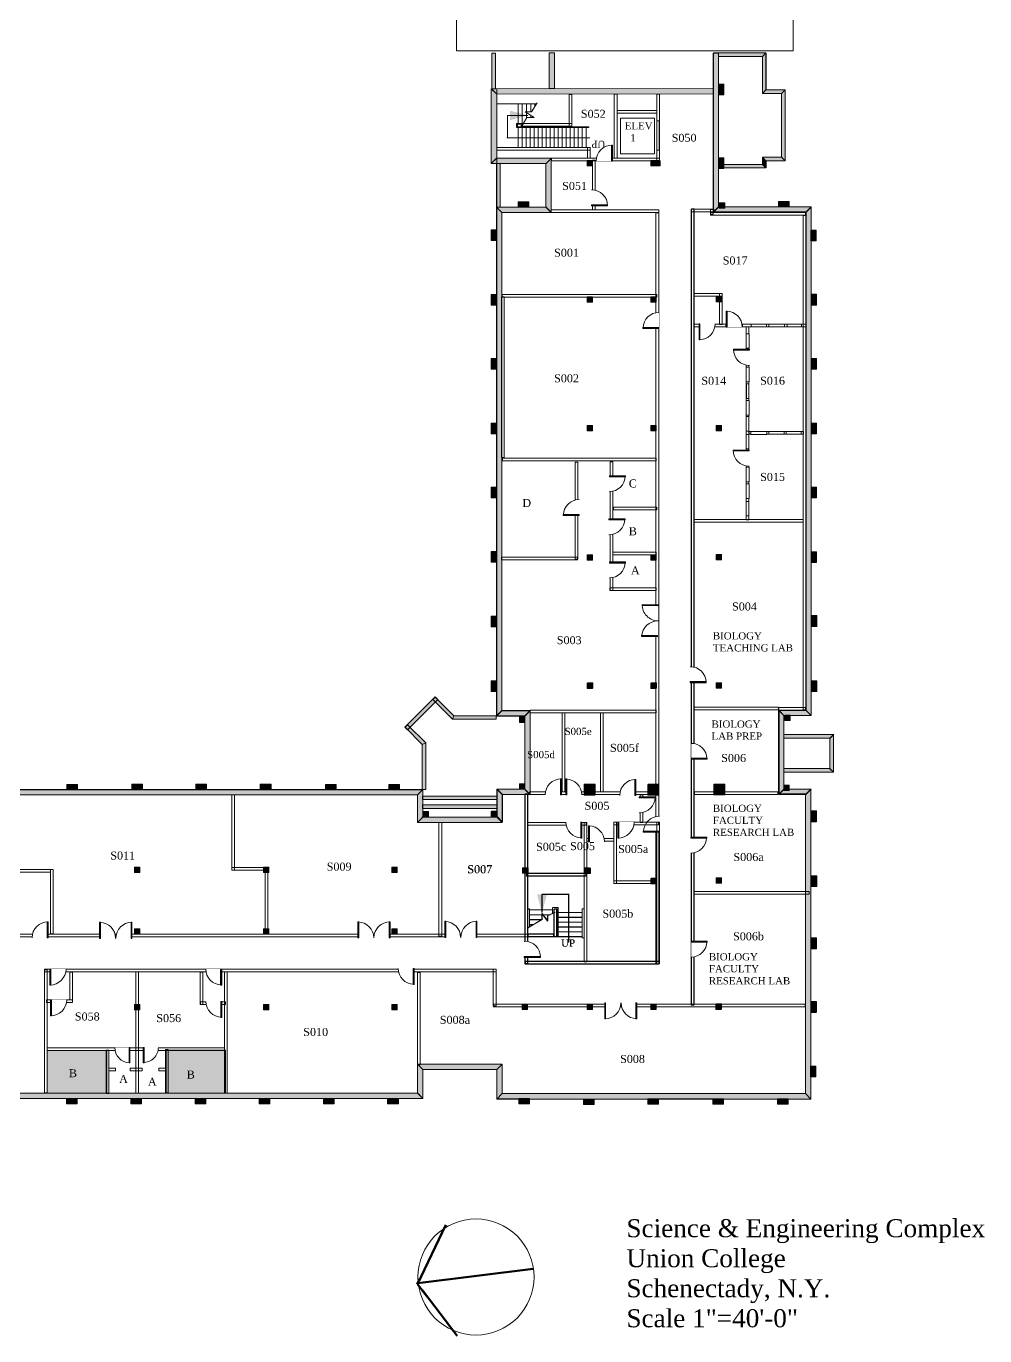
# Model space of a CAD drawing. Header units: inches. Extents: x -1936 to 2558, y -2193 to 2458.
# Drawn here: x 407 to 2558, y -2193 to 745 of the extents above; entities that cross this region are included whole.
import ezdxf

# ---------------------------------------------------------------- set-up
doc = ezdxf.new("R2010")
doc.units = ezdxf.units.IN
doc.header["$LTSCALE"] = 96
doc.header["$MEASUREMENT"] = 0
doc.layers.add('None', color=7, linetype='Continuous', lineweight=5)
doc.styles.add('Times', font='Times')

# ---------------------------------------------------------------- blocks, each defined once
blk = doc.blocks.new('Symbol #18')
at = {"layer": 'None', "linetype": 'Continuous', "lineweight": 5}
blk.add_hatch(color=255, dxfattribs=at).paths.add_polyline_path([(-6, 12), (6, 12), (6, -12), (-6, -12)])
at = {"layer": 'None', "color": 7, "linetype": 'Continuous', "lineweight": 5}
blk.add_lwpolyline([(-6, 12), (6, 12), (6, -12), (-6, -12)], close=True, dxfattribs=at)
blk = doc.blocks.new('Symbol #19')
at = {"layer": 'None', "linetype": 'Continuous', "lineweight": 5}
blk.add_hatch(color=255, dxfattribs=at).paths.add_polyline_path([(-6, 6), (6, 6), (6, -6), (-6, -6)])
at = {"layer": 'None', "color": 7, "linetype": 'Continuous', "lineweight": 5}
blk.add_lwpolyline([(-6, 6), (6, 6), (6, -6), (-6, -6)], close=True, dxfattribs=at)
blk = doc.blocks.new("3' dr lh")
at = {"color": 7, "linetype": 'Continuous', "lineweight": 5}
blk.add_wipeout([(-18, 18.1), (-11, 17.4), (-4.2, 15.4), (2, 12.1), (7.5, 7.6), (11.9, 2.1), (15.3, -4.1), (17.3, -10.9), (18, -17.9), (-18, -17.9)], dxfattribs=at).dxf.layer = 'None'
at = {"layer": 'None', "linetype": 'Continuous', "lineweight": 5}
blk.add_hatch(color=255, dxfattribs=at).paths.add_polyline_path([(-18, -16.1), (18, -16.1), (18, -18.1), (-18, -18.1)])
at = {"layer": 'None', "color": 7, "linetype": 'Continuous', "lineweight": 5}
blk.add_lwpolyline([(-18, -16.1), (18, -16.1), (18, -18.1), (-18, -18.1)], close=True, dxfattribs=at)
blk.add_arc((-18, -17.9), 36, 0, 90, dxfattribs=at)
blk = doc.blocks.new("3' dr rh")
at = {"color": 7, "linetype": 'Continuous', "lineweight": 5}
blk.add_wipeout([(-17, 17.5), (-10.2, 16.7), (-3.6, 14.6), (2.4, 11.3), (7.7, 6.9), (12, 1.5), (15.2, -4.6), (17.2, -11.2), (17.9, -18), (-17.6, -18)], dxfattribs=at).dxf.layer = 'None'
at = {"layer": 'None', "linetype": 'Continuous', "lineweight": 5}
blk.add_hatch(color=255, dxfattribs=at).paths.add_polyline_path([(-17.9, 18), (-15.6, 18), (-15.6, -18), (-17.9, -18)])
at = {"layer": 'None', "color": 7, "linetype": 'Continuous', "lineweight": 5}
blk.add_lwpolyline([(-17.9, 18), (-15.6, 18), (-15.6, -18), (-17.9, -18)], close=True, dxfattribs=at)
blk.add_arc((-17.6, -18), 35.5, 0, 88.9999, dxfattribs=at)
blk = doc.blocks.new('dbl dr')
at = {"color": 7, "linetype": 'Continuous', "lineweight": 5}
blk.add_wipeout([(36.4, -20.6), (29.4, -19.8), (22.8, -17.7), (16.7, -14.3), (11.3, -9.9), (6.9, -4.4), (3.7, 1.7), (1.7, 8.4), (1, 15.4), (37, 15.4)], dxfattribs=at).dxf.layer = 'None'
at = {"layer": 'None', "linetype": 'Continuous', "lineweight": 5}
blk.add_hatch(color=255, dxfattribs=at).paths.add_polyline_path([(33.9, 14.6), (36.4, 14.6), (36.4, -21.4), (33.9, -21.4)])
at = {"layer": 'None', "color": 7, "linetype": 'Continuous', "lineweight": 5}
blk.add_lwpolyline([(33.9, 14.6), (36.4, 14.6), (36.4, -21.4), (33.9, -21.4)], close=True, dxfattribs=at)
blk.add_arc((37, 15.4), 36, 180, 269.0002, dxfattribs=at)
at = {"color": 7, "linetype": 'Continuous', "lineweight": 5}
blk.add_wipeout([(0.9, 14.9), (0.2, 7.8), (-1.9, 1.1), (-5.2, -5.2), (-9.7, -10.7), (-15.2, -15.2), (-21.4, -18.5), (-28.2, -20.6), (-35.2, -21.2), (-35.2, 14.9)], dxfattribs=at).dxf.layer = 'None'
at = {"layer": 'None', "linetype": 'Continuous', "lineweight": 5}
blk.add_hatch(color=255, dxfattribs=at).paths.add_polyline_path([(-35.1, 14.9), (-32.6, 14.9), (-32.6, -21.1), (-35.1, -21.1)])
at = {"layer": 'None', "color": 7, "linetype": 'Continuous', "lineweight": 5}
blk.add_lwpolyline([(-35.1, 14.9), (-32.6, 14.9), (-32.6, -21.1), (-35.1, -21.1)], close=True, dxfattribs=at)
blk.add_arc((-35.2, 14.9), 36.1, 270, 0, dxfattribs=at)
blk = doc.blocks.new('*U5')
at = {"color": 7, "linetype": 'Continuous', "lineweight": 5}
blk.add_wipeout([(18, 0), (11, 0.7), (4.2, 2.7), (-2, 6.1), (-7.5, 10.5), (-11.9, 16), (-15.3, 22.2), (-17.3, 29), (-18, 36), (18, 36)], dxfattribs=at).dxf.layer = 'None'
at = {"layer": 'None', "linetype": 'Continuous', "lineweight": 5}
blk.add_hatch(color=255, dxfattribs=at).paths.add_polyline_path([(18, 34.2), (-18, 34.2), (-18, 36.2), (18, 36.2)])
at = {"layer": 'None', "color": 7, "linetype": 'Continuous', "lineweight": 5}
blk.add_lwpolyline([(18, 34.2), (-18, 34.2), (-18, 36.2), (18, 36.2)], close=True, dxfattribs=at)
blk.add_arc((18, 36), 36, 180, 270, dxfattribs=at)
blk = doc.blocks.new('*U6')
at = {"color": 7, "linetype": 'Continuous', "lineweight": 5}
blk.add_wipeout([(-17.5, -35.4), (-16.7, -28.5), (-14.6, -22), (-11.3, -16), (-6.9, -10.7), (-1.5, -6.4), (4.6, -3.1), (11.2, -1.2), (18, -0.5), (18, -36)], dxfattribs=at).dxf.layer = 'None'
at = {"layer": 'None', "linetype": 'Continuous', "lineweight": 5}
blk.add_hatch(color=255, dxfattribs=at).paths.add_polyline_path([(-18, -36.2), (-18, -34), (18, -34), (18, -36.2)])
at = {"layer": 'None', "color": 7, "linetype": 'Continuous', "lineweight": 5}
blk.add_lwpolyline([(-18, -36.2), (-18, -34), (18, -34), (18, -36.2)], close=True, dxfattribs=at)
blk.add_arc((18, -36), 35.5, 90, 178.9999, dxfattribs=at)
blk = doc.blocks.new("6' dbl")
at = {"layer": 'None', "color": 7}
blk.add_blockref('*U5', (0, 0), dxfattribs=at)
blk.add_blockref('*U6', (0, 0), dxfattribs=at)
blk = doc.blocks.new("2'-10 dr rh")
at = {"color": 7, "linetype": 'Continuous', "lineweight": 5}
blk.add_wipeout([(-16.7, -16.4), (-16, -9.9), (-14, -3.6), (-10.8, 2.2), (-6.6, 7.3), (-1.5, 11.4), (4.4, 14.5), (10.7, 16.4), (17.2, 17), (17.2, -17)], dxfattribs=at).dxf.layer = 'None'
at = {"layer": 'None', "linetype": 'Continuous', "lineweight": 5}
blk.add_hatch(color=255, dxfattribs=at).paths.add_polyline_path([(-17.2, -15), (17.2, -15), (17.2, -17), (-17.2, -17)])
at = {"layer": 'None', "color": 7, "linetype": 'Continuous', "lineweight": 5}
blk.add_lwpolyline([(-17.2, -15), (17.2, -15), (17.2, -17), (-17.2, -17)], close=True, dxfattribs=at)
blk.add_arc((17.2, -17), 34, 90, 179.0002, dxfattribs=at)
blk = doc.blocks.new("2'-10 dr lh")
at = {"color": 7, "linetype": 'Continuous', "lineweight": 5}
blk.add_wipeout([(-17.3, -17.4), (-16.6, -10.7), (-14.7, -4.2), (-11.4, 1.7), (-7.1, 6.9), (-1.9, 11.1), (4.1, 14.2), (10.6, 16.1), (17.3, 16.6), (16.7, -17.4)], dxfattribs=at).dxf.layer = 'None'
at = {"layer": 'None', "linetype": 'Continuous', "lineweight": 5}
blk.add_hatch(color=255, dxfattribs=at).paths.add_polyline_path([(14.2, 17.1), (17, 17.1), (17, -16.9), (14.2, -16.9)])
at = {"layer": 'None', "color": 7, "linetype": 'Continuous', "lineweight": 5}
blk.add_lwpolyline([(14.2, 17.1), (17, 17.1), (17, -16.9), (14.2, -16.9)], close=True, dxfattribs=at)
blk.add_arc((16.7, -17.4), 34, 89.0002, 180, dxfattribs=at)
blk = doc.blocks.new('*U11')
at = {"layer": 'None', "linetype": 'Continuous', "lineweight": 5}
for points in [[(1474.3, -790.1), (1537.8, -790.1), (1525.8, -802.1), (1462.3, -802.1)], [(1537.9, -790.2), (1537.9, -978.4), (1525.9, -966.4), (1525.9, -802.2)], [(1537.8, -978.2), (1475.2, -978.2), (1463.2, -966.2), (1525.8, -966.2)], [(1475.2, -978.2), (1475.2, -1040.2), (1463.2, -1028.2), (1463.2, -966.2)], [(1659.1, -955.1), (1683.1, -955.1), (1683.1, -979.1), (1659.1, -979.1)]]:
    blk.add_hatch(color=255, dxfattribs=at).paths.add_polyline_path(points)
at = {"layer": 'None', "color": 7, "linetype": 'Continuous', "lineweight": 5}
for p, q in [((1624.4, -1202.2), (1564.4, -1202.2)), ((1564.4, -1202.2), (1564.4, -1242.7)), ((1624.4, -1309.7), (1624.4, -1201.2)), ((1600.4, -1231.7), (1587.9, -1231.7)), ((1587.9, -1232.7), (1587.9, -1244.7)), ((1600.4, -1297.2), (1600.4, -1231.7)), ((1536.4, -1235.2), (1531.4, -1235.2)), ((1564.4, -1258.7), (1532.4, -1277.7)), ((1535.7, -1259.2), (1561.9, -1259.2)), ((1536.3, -1248.1), (1582.9, -1248.1)), ((1536.4, -1235.2), (1536.4, -1275.2)), ((1536.9, -1237), (1587.9, -1237)), ((1576.9, -1262.2), (1564.4, -1245.2)), ((1564.4, -1245.2), (1564.4, -1258.7)), ((1593.9, -1242.7), (1576.9, -1250.2)), ((1576.9, -1250.2), (1576.9, -1262.2)), ((1600.4, -1242.9), (1653.8, -1242.9)), ((1601.9, -1253.7), (1653.9, -1253.7)), ((1654.4, -1299.7), (1654.4, -1234.7)), ((1654.4, -1234.7), (1659.4, -1234.7)), ((1536.4, -1270.4), (1544.4, -1270.4)), ((1600.4, -1275.5), (1654.2, -1275.5)), ((1601.4, -1264.6), (1654.1, -1264.6)), ((1601.4, -1286.4), (1654.3, -1286.4)), ((1596.4, -1297.2), (1654.4, -1297.2)), ((1657.9, -1299.7), (1654.4, -1299.7))]:
    blk.add_line(p, q, dxfattribs=at)
for points in [[(1474.3, -790.1), (1537.8, -790.1), (1525.8, -802.1), (1462.3, -802.1)], [(1537.9, -790.2), (1537.9, -978.4), (1525.9, -966.4), (1525.9, -802.2)], [(1537.5, -789.5), (1820.5, -789.5), (1820.5, -795.5), (1537.5, -795.5)], [(1615.5, -795.5), (1615.5, -972.5), (1609.5, -972.5), (1609.5, -795.5)], [(1701.5, -795.5), (1701.5, -972.5), (1695.5, -972.5), (1695.5, -795.5)], [(1537.8, -978.2), (1475.2, -978.2), (1463.2, -966.2), (1525.8, -966.2)], [(1475.2, -978.2), (1475.2, -1040.2), (1463.2, -1028.2), (1463.2, -966.2)], [(1659.1, -955.1), (1683.1, -955.1), (1683.1, -979.1), (1659.1, -979.1)], [(1526.4, -1357.7), (1526.4, -977.2), (1532.4, -977.2), (1532.4, -1357.7)], [(1536.9, -972.2), (1820.9, -972.2), (1820.9, -978.2), (1536.9, -978.2)], [(1784.5, -1041.5), (1784.5, -979.5), (1790.5, -979.5), (1790.5, -1041.5)], [(1663.5, -1047.5), (1531.5, -1047.5), (1531.5, -1041.5), (1663.5, -1041.5)], [(1658.5, -1143.5), (1658.5, -1041.5), (1664.5, -1041.5), (1664.5, -1143.5)], [(1725.5, -1178.5), (1725.5, -1040.5), (1731.5, -1040.5), (1731.5, -1178.5)], [(1725.5, -1040.5), (1825.5, -1040.5), (1825.5, -1046.5), (1725.5, -1046.5)], [(1827.5, -1040.5), (1827.5, -1358.5), (1821.5, -1358.5), (1821.5, -1040.5)], [(1529.9, -1155.2), (1662.9, -1155.2), (1662.9, -1161.2), (1529.9, -1161.2)], [(1664.9, -1155.2), (1664.9, -1353.2), (1658.9, -1353.2), (1658.9, -1155.2)], [(1809.5, -1178.5), (1725.5, -1178.5), (1725.5, -1172.5), (1809.5, -1172.5)], [(1591.4, -1297.2), (1591.4, -1235.2), (1597.4, -1235.2), (1597.4, -1297.2)], [(1532.9, -1291.2), (1590.4, -1291.2), (1590.4, -1297.2), (1532.9, -1297.2)], [(1826.4, -1358.7), (1526.9, -1358.7), (1526.9, -1352.7), (1826.4, -1352.7)]]:
    blk.add_lwpolyline(points, close=True, dxfattribs=at)
at = {"layer": 'None', "color": 7, "lineweight": 5}
blk.add_solid([(1564.4, -1242.7), (1553.7, -1202.7), (1575.2, -1202.7)], dxfattribs=at)
at = {"layer": 'None', "color": 7, "rotation": 180}
for name, p in [('Symbol #18', (1456.9, -735.2)), ('Symbol #19', (1671.9, -734.2)), ('Symbol #19', (1814.9, -734.2)), ('Symbol #19', (1519.9, -810.2)), ('Symbol #19', (1519.9, -960.2)), ('Symbol #19', (1456.9, -1022.2)), ('Symbol #19', (1527.2, -1148.7)), ('Symbol #19', (1664.4, -1149.2)), ('Symbol #19', (1814.9, -1172.2))]:
    blk.add_blockref(name, p, dxfattribs=at)
at = {"layer": 'None', "color": 7, "attachment_point": 1, "style": 'Times'}
for s, insert, char_height in [('S005e', (1614.7, -828.8), 16.16), ('S005d', (1530.7, -880.8), 16.16), ('S005f', (1716.7, -864.8), 17.96), ('S005', (1659.7, -994.8), 17.96), ('S005a', (1734.7, -1091.8), 17.96), ('S007', (1396.9, -1136.9), 17.96), ('S005b', (1699.7, -1236.8), 17.96), ('UP', (1607.4, -1303.4), 16.16)]:
    blk.add_mtext(s, dxfattribs=dict(at, insert=insert, char_height=char_height))
at = {"layer": 'None', "color": 7}
for name, p, rotation in [("3' dr lh", (1589.5, -961.5), 90), ("3' dr rh", (1800.5, -1001.5), -90), ("3' dr rh", (1635.5, -1058.5), 180), ("3' dr lh", (1752.5, -1058.5), -90)]:
    blk.add_blockref(name, p, dxfattribs=dict(at, rotation=rotation))
blk.add_blockref("3' dr lh", (1542.9, -1325.7), dxfattribs=at)
at = {"layer": 'None', "linetype": 'Continuous', "lineweight": 5}
blk.add_hatch(color=255, dxfattribs=at).paths.add_polyline_path([(1802, -955.2), (1826, -955.2), (1826, -979.2), (1802, -979.2)])
at = {"layer": 'None', "color": 7, "linetype": 'Continuous', "lineweight": 5}
for points in [[(1802, -955.2), (1826, -955.2), (1826, -979.2), (1802, -979.2)], [(1664.5, -1077.5), (1725.5, -1077.5), (1725.5, -1083.5), (1664.5, -1083.5)]]:
    blk.add_lwpolyline(points, close=True, dxfattribs=at)
at = {"layer": 'None', "color": 7}
blk.add_blockref("3' dr rh", (1635.5, -961.5), dxfattribs=at)
at = {"layer": 'None', "color": 7, "rotation": 90}
blk.add_blockref("3' dr lh", (1756.5, -962.5), dxfattribs=at)
at = {"layer": 'None', "color": 7, "insert": (1550.7, -1086.8), "char_height": 17.96, "attachment_point": 1, "style": 'Times'}
blk.add_mtext('S005c', dxfattribs=at)
at = {"layer": 'None', "color": 7}
blk.add_blockref("3' dr rh", (1686.5, -1066.5), dxfattribs=at)
blk = doc.blocks.new('*U12')
at = {"layer": 'None', "linetype": 'Continuous', "lineweight": 211}
for points in [[(2156, 327.8), (1948.5, 327.8), (1960.5, 339.8), (2168, 339.8)], [(2157, 328.8), (1949.5, 328.8), (1960.5, 339.8), (2168, 339.8)], [(2095, -978.4), (2095, -789.2), (2107, -801.2), (2107, -966.4)], [(2095, -789.2), (2156, -789.2), (2168, -801.2), (2107, -801.2)], [(2156, -978.4), (2095.2, -978.4), (2107.2, -966.4), (2168, -966.4)]]:
    blk.add_hatch(color=255, dxfattribs=at).paths.add_polyline_path(points)
at = {"layer": 'None', "linetype": 'Continuous', "lineweight": 5}
for points in [[(2156, -789.2), (2156, 327.6), (2168, 339.6), (2168, -801.2)], [(2157, -790.2), (2157, 328.8), (2168, 339.8), (2168, -801.2)], [(2096, -977.2), (2096, -790.2), (2107, -801.2), (2107, -966.2)], [(2096, -790.2), (2157, -790.2), (2168, -801.2), (2107, -801.2)], [(2211, -852.2), (2107, -852.2), (2107, -844.2), (2219, -844.2)], [(2210, -920.7), (2210, -852.2), (2218, -844.2), (2218, -928.7)], [(2107, -920.2), (2210, -920.2), (2218, -928.2), (2107, -928.2)], [(1950, -955.2), (1974, -955.2), (1974, -979.2), (1950, -979.2)], [(2156.5, -977.2), (2096, -977.2), (2107, -966.2), (2167.5, -966.2)]]:
    blk.add_hatch(color=255, dxfattribs=at).paths.add_polyline_path(points)
at = {"layer": 'None', "color": 7, "linetype": 'Continuous', "lineweight": 5}
blk.add_line((2107, -965.2), (2107, -801.2), dxfattribs=at)
for points in [[(1950, 328.8), (1899, 328.8), (1899, 334.8), (1950, 334.8)], [(1905.5, 335.3), (1905.5, -1450.7), (1899.5, -1450.7), (1899.5, 335.3)], [(1948, 333.8), (1948, 323.8), (1942, 323.8), (1942, 333.8)], [(1942, 327.3), (2155, 327.3), (2155, 321.3), (1942, 321.3)], [(2156, 327.8), (1948.5, 327.8), (1960.5, 339.8), (2168, 339.8)], [(2157, 328.8), (1949.5, 328.8), (1960.5, 339.8), (2168, 339.8)], [(2156, -789.2), (2156, 327.6), (2168, 339.6), (2168, -801.2)], [(2157, -790.2), (2157, 328.8), (2168, 339.8), (2168, -801.2)], [(2156, 320.8), (2156, -788.7), (2150, -788.7), (2150, 320.8)], [(1905, 145.3), (1968.5, 145.3), (1968.5, 139.3), (1905, 139.3)], [(1968.5, 145.8), (1968.5, 76.3), (1962.5, 76.3), (1962.5, 145.8)], [(1905, 76.8), (2156, 76.8), (2156, 70.8), (1905, 70.8)], [(2150, -367.7), (1905.5, -367.7), (1905.5, -361.7), (2150, -361.7)], [(2094.5, -788.7), (1905, -788.7), (1905, -782.7), (2094.5, -782.7)], [(2095, -978.4), (2095, -789.2), (2107, -801.2), (2107, -966.4)], [(2095, -789.2), (2156, -789.2), (2168, -801.2), (2107, -801.2)], [(2155, -789.2), (2095.5, -789.2), (2095.5, -783.2), (2155, -783.2)], [(2096, -977.2), (2096, -790.2), (2107, -801.2), (2107, -966.2)], [(2096, -790.2), (2157, -790.2), (2168, -801.2), (2107, -801.2)], [(2211, -852.2), (2107, -852.2), (2107, -844.2), (2219, -844.2)], [(2210, -920.7), (2210, -852.2), (2218, -844.2), (2218, -928.7)], [(2107, -920.2), (2210, -920.2), (2218, -928.2), (2107, -928.2)], [(1950, -955.2), (1974, -955.2), (1974, -979.2), (1950, -979.2)], [(2156, -978.4), (2095.2, -978.4), (2107.2, -966.4), (2168, -966.4)], [(2156.5, -977.2), (2096, -977.2), (2107, -966.2), (2167.5, -966.2)], [(1906.5, -972.2), (2093.5, -972.2), (2093.5, -978.2), (1906.5, -978.2)], [(2163.6, -1201.8), (1905.9, -1201.8), (1905.9, -1195.8), (2163.6, -1195.8)]]:
    blk.add_lwpolyline(points, close=True, dxfattribs=at)
at = {"layer": 'None', "color": 7}
for name, p, rotation in [('Symbol #19', (1968, 342.8), 180), ('Symbol #18', (2106.5, 345.8), -90), ('Symbol #18', (2173.6, 276), 180), ('Symbol #19', (1961, 132.8), 180), ('Symbol #18', (2174.4, 131.8), 180), ('Symbol #18', (2174.2, -12.4), 180), ('Symbol #18', (2174.1, -157.6), 180), ('Symbol #19', (1961, -156.2), 180), ('Symbol #18', (2174.4, -300.8), 180), ('Symbol #19', (1961, -446.2), 180), ('Symbol #18', (2174.2, -446), 180), ('Symbol #18', (2174.5, -589.2), 180), ('Symbol #19', (1961, -734.2), 180), ('Symbol #18', (2174.6, -735.5), 180), ('Symbol #19', (2115, -806.2), 180), ('Symbol #19', (2113, -963.2), 180), ('Symbol #18', (2174.2, -1027.4), 180), ('Symbol #19', (1961, -1171.2), 180), ('Symbol #18', (2174.6, -1172.6), 180), ('Symbol #18', (2174.4, -1311.8), 180), ('Symbol #19', (1961, -1454.2), 180), ('Symbol #18', (2174.2, -1455), 180)]:
    blk.add_blockref(name, p, dxfattribs=dict(at, rotation=rotation))
at = {"layer": 'None', "color": 7, "attachment_point": 1, "style": 'Times'}
for s, insert, char_height in [('S017', (1969.6, 228.7), 17.96), ('S014', (1921.6, -41.1), 17.96), ('S016', (2053.5, -41.1), 17.96), ('S015', (2053.5, -256.9), 17.96), ('S004', (1990.5, -547.6), 17.96), ('BIOLOGY\\PTEACHING LAB', (1947.6, -614.4), 16.16), ('S006', (1966.2, -887.6), 17.96), ('S006a', (1993.7, -1109.7), 17.96), ('S006b', (1992.8, -1287.6), 17.96)]:
    blk.add_mtext(s, dxfattribs=dict(at, insert=insert, char_height=char_height))
at = {"layer": 'None', "color": 7, "rotation": -90}
for name, p in [("3' dr lh", (1934.5, 59.8)), ("3' dr rh", (1916, -1092.2)), ("3' dr rh", (1916.9, -1325.3))]:
    blk.add_blockref(name, p, dxfattribs=at)
at = {"layer": 'None', "color": 7, "xscale": -1, "rotation": -90}
for p in [(1914.8, -709.7), (1916.9, -881.6)]:
    blk.add_blockref("3' dr rh", p, dxfattribs=at)
at = {"color": 7, "linetype": 'Continuous', "lineweight": 5}
for points in [[(2013.9, 70.7), (1976.9, 70.7), (1976.9, 76.7), (2013.9, 76.7)], [(2146.3, 71), (2114.5, 71), (2114.5, 77), (2146.3, 77)]]:
    blk.add_wipeout(points, dxfattribs=at).dxf.layer = 'None'
at = {"layer": 'None', "color": 7, "linetype": 'Continuous', "lineweight": 5}
for points in [[(2013.9, 70.7), (1976.9, 70.7), (1976.9, 76.7), (2013.9, 76.7)], [(2146.3, 71), (2114.5, 71), (2114.5, 77), (2146.3, 77)]]:
    blk.add_lwpolyline(points, close=True, dxfattribs=at)
at = {"layer": 'None', "color": 7, "char_height": 16.16, "attachment_point": 1, "style": 'Times'}
for s, insert in [('BIOLOGY\\PLAB PREP', (1944.6, -812.4)), ('BIOLOGY\\PFACULTY\\PRESEARCH LAB', (1947.6, -1001.4)), ('BIOLOGY\\PFACULTY\\PRESEARCH LAB', (1938.6, -1334.4))]:
    blk.add_mtext(s, dxfattribs=dict(at, insert=insert))
at = {"color": 7, "linetype": 'Continuous', "lineweight": 5}
blk.add_wipeout([(2108, 70.8), (2073, 70.8), (2073, 76.8), (2108, 76.8)], dxfattribs=at).dxf.layer = 'None'
at = {"layer": 'None', "color": 7, "linetype": 'Continuous', "lineweight": 5}
blk.add_lwpolyline([(2108, 70.8), (2073, 70.8), (2073, 76.8), (2108, 76.8)], close=True, dxfattribs=at)
at = {"color": 7, "linetype": 'Continuous', "lineweight": 5}
blk.add_wipeout([(2068, 70.8), (2033.5, 70.8), (2033.5, 76.8), (2068, 76.8)], dxfattribs=at).dxf.layer = 'None'
at = {"layer": 'None', "color": 7, "linetype": 'Continuous', "lineweight": 5}
for points in [[(2028.5, 70.8), (2028.5, -362.2), (2022.5, -362.2), (2022.5, 70.8)], [(2068, 70.8), (2033.5, 70.8), (2033.5, 76.8), (2068, 76.8)]]:
    blk.add_lwpolyline(points, close=True, dxfattribs=at)
at = {"layer": 'None', "color": 7}
blk.add_blockref("3' dr rh", (1995.5, 88.3), dxfattribs=at)
at = {"color": 7, "linetype": 'Continuous', "lineweight": 5}
blk.add_wipeout([(2022.5, -353.2), (2022.5, -320.7), (2028.5, -320.7), (2028.5, -353.2)], dxfattribs=at).dxf.layer = 'None'
at = {"layer": 'None', "color": 7, "linetype": 'Continuous', "lineweight": 5}
blk.add_lwpolyline([(2022.5, -353.2), (2022.5, -320.7), (2028.5, -320.7), (2028.5, -353.2)], close=True, dxfattribs=at)
at = {"color": 7, "linetype": 'Continuous', "lineweight": 5}
blk.add_wipeout([(2022.5, -314.2), (2022.5, -281.7), (2028.7, -281.7), (2028.7, -314.2)], dxfattribs=at).dxf.layer = 'None'
at = {"layer": 'None', "color": 7, "linetype": 'Continuous', "lineweight": 5}
blk.add_lwpolyline([(2022.5, -314.2), (2022.5, -281.7), (2028.7, -281.7), (2028.7, -314.2)], close=True, dxfattribs=at)
at = {"color": 7, "linetype": 'Continuous', "lineweight": 5}
blk.add_wipeout([(2022.4, -276.8), (2022.4, -244.3), (2028.6, -244.3), (2028.6, -276.8)], dxfattribs=at).dxf.layer = 'None'
at = {"layer": 'None', "color": 7, "linetype": 'Continuous', "lineweight": 5}
blk.add_lwpolyline([(2022.4, -276.8), (2022.4, -244.3), (2028.6, -244.3), (2028.6, -276.8)], close=True, dxfattribs=at)
at = {"color": 7, "linetype": 'Continuous', "lineweight": 5}
blk.add_wipeout([(2022.4, -239.3), (2022.4, -206.8), (2028.5, -206.8), (2028.5, -239.3)], dxfattribs=at).dxf.layer = 'None'
at = {"layer": 'None', "color": 7, "linetype": 'Continuous', "lineweight": 5}
blk.add_lwpolyline([(2022.4, -239.3), (2022.4, -206.8), (2028.5, -206.8), (2028.5, -239.3)], close=True, dxfattribs=at)
at = {"color": 7, "linetype": 'Continuous', "lineweight": 5}
blk.add_wipeout([(2022.3, -203.2), (2022.3, -170.7), (2028.5, -170.7), (2028.5, -203.2)], dxfattribs=at).dxf.layer = 'None'
at = {"layer": 'None', "color": 7, "linetype": 'Continuous', "lineweight": 5}
blk.add_lwpolyline([(2022.3, -203.2), (2022.3, -170.7), (2028.5, -170.7), (2028.5, -203.2)], close=True, dxfattribs=at)
at = {"layer": 'None', "color": 7, "rotation": 180}
blk.add_blockref("3' dr lh", (2011, -223.7), dxfattribs=at)
at = {"color": 7, "linetype": 'Continuous', "lineweight": 5}
blk.add_wipeout([(2022.5, -163), (2022.5, -130.5), (2028.5, -130.5), (2028.5, -163)], dxfattribs=at).dxf.layer = 'None'
at = {"layer": 'None', "color": 7, "linetype": 'Continuous', "lineweight": 5}
for points in [[(2022.5, -163), (2022.5, -130.5), (2028.5, -130.5), (2028.5, -163)], [(2029, -164.2), (2150.5, -164.2), (2150.5, -170.2), (2029, -170.2)]]:
    blk.add_lwpolyline(points, close=True, dxfattribs=at)
at = {"color": 7, "linetype": 'Continuous', "lineweight": 5}
for points in [[(2022.4, -127), (2022.4, -94.5), (2028.6, -94.5), (2028.6, -127)], [(2145.7, -170.2), (2111.7, -170.2), (2111.7, -164.2), (2145.7, -164.2)]]:
    blk.add_wipeout(points, dxfattribs=at).dxf.layer = 'None'
at = {"layer": 'None', "color": 7, "linetype": 'Continuous', "lineweight": 5}
for points in [[(2022.4, -127), (2022.4, -94.5), (2028.6, -94.5), (2028.6, -127)], [(2145.7, -170.2), (2111.7, -170.2), (2111.7, -164.2), (2145.7, -164.2)]]:
    blk.add_lwpolyline(points, close=True, dxfattribs=at)
at = {"color": 7, "linetype": 'Continuous', "lineweight": 5}
for points in [[(2023, -89.6), (2023, -57.1), (2028.5, -57.1), (2028.5, -89.6)], [(2107.7, -170.2), (2073, -170.2), (2073, -164.2), (2107.7, -164.2)]]:
    blk.add_wipeout(points, dxfattribs=at).dxf.layer = 'None'
at = {"layer": 'None', "color": 7, "linetype": 'Continuous', "lineweight": 5}
for points in [[(2023, -89.6), (2023, -57.1), (2028.5, -57.1), (2028.5, -89.6)], [(2107.7, -170.2), (2073, -170.2), (2073, -164.2), (2107.7, -164.2)]]:
    blk.add_lwpolyline(points, close=True, dxfattribs=at)
at = {"color": 7, "linetype": 'Continuous', "lineweight": 5}
for points in [[(2022.5, -52.2), (2022.5, -19.7), (2028.7, -19.7), (2028.7, -52.2)], [(2068.9, -170.4), (2032.7, -170.4), (2032.7, -164), (2068.9, -164)]]:
    blk.add_wipeout(points, dxfattribs=at).dxf.layer = 'None'
at = {"layer": 'None', "color": 7, "linetype": 'Continuous', "lineweight": 5}
for points in [[(2022.5, -52.2), (2022.5, -19.7), (2028.7, -19.7), (2028.7, -52.2)], [(2068.9, -170.4), (2032.7, -170.4), (2032.7, -164), (2068.9, -164)]]:
    blk.add_lwpolyline(points, close=True, dxfattribs=at)
at = {"color": 7, "linetype": 'Continuous', "lineweight": 5}
blk.add_wipeout([(2022.5, -14.7), (2022.5, 17.8), (2028.7, 17.8), (2028.7, -14.7)], dxfattribs=at).dxf.layer = 'None'
at = {"layer": 'None', "color": 7, "linetype": 'Continuous', "lineweight": 5}
blk.add_lwpolyline([(2022.5, -14.7), (2022.5, 17.8), (2028.7, 17.8), (2028.7, -14.7)], close=True, dxfattribs=at)
at = {"color": 7, "linetype": 'Continuous', "lineweight": 5}
blk.add_wipeout([(2022.4, 22.7), (2022.4, 55.2), (2028.6, 55.2), (2028.6, 22.7)], dxfattribs=at).dxf.layer = 'None'
at = {"layer": 'None', "color": 7, "linetype": 'Continuous', "lineweight": 5}
blk.add_lwpolyline([(2022.4, 22.7), (2022.4, 55.2), (2028.6, 55.2), (2028.6, 22.7)], close=True, dxfattribs=at)
at = {"layer": 'None', "color": 7, "rotation": 180}
blk.add_blockref("3' dr lh", (2012, 2.3), dxfattribs=at)

msp = doc.modelspace()

# ---------------------------------------------------------------- hatches: boundary and pattern name
at = {"layer": 'None', "linetype": 'Continuous', "lineweight": 211}
for points in [[(1462.4, 592.8), (1462.4, 449.3), (1450.4, 437.3), (1450.4, 604.8)], [(1948.4, 593.3), (1462.7, 593), (1450.7, 605), (1948.4, 605.3)], [(2066.7, 602.3), (2109.7, 602.3), (2101.7, 594.3), (2058.7, 594.3)], [(2109.7, 602.3), (2109.7, 443.3), (2101.7, 451.3), (2101.7, 594.3)], [(1462.2, 449.3), (1585.4, 449.3), (1573.4, 437.3), (1450.2, 437.3)], [(2109.7, 443.3), (2066.7, 443.3), (2058.7, 451.3), (2101.7, 451.3)], [(2066.7, 443.3), (2066.7, 427.3), (2058.7, 435.3), (2058.7, 451.3)], [(1462.2, 339.5), (1462.2, 437.5), (1470.2, 437.5), (1470.2, 339.5)], [(1473.9, 327.3), (1473.9, -790.7), (1461.9, -802.7), (1461.9, 339.3)], [(1363, -809.7), (1319, -765.6), (1324.7, -760), (1366.4, -801.7)], [(1461.4, -809.7), (1363.1, -809.8), (1366.4, -801.7), (1461.4, -801.7)], [(1303.5, -862.9), (1303.4, -967.2), (1295.4, -967.2), (1295.4, -866)], [(1284.4, -1041), (1284.4, -979.5), (1296.4, -967.5), (1296.4, -1029)], [(2155.4, -1649.7), (2155.4, -979), (2167.4, -967), (2167.4, -1661.7)], [(1296, -982), (1463, -982), (1463, -990), (1296, -990)], [(1296, -1002), (1463, -1002), (1463, -1010), (1296, -1010)], [(315.2, -1648.7), (1284.4, -1648.7), (1296.4, -1660.7), (303.2, -1660.7)], [(1474.7, -1649.7), (2155.4, -1649.7), (2167.4, -1661.7), (1462.7, -1661.7)]]:
    msp.add_hatch(color=255, dxfattribs=at).paths.add_polyline_path(points)
at = {"layer": 'None', "linetype": 'Continuous', "lineweight": 5}
for points in [[(1584.9, 448.5), (1584.9, 327.5), (1572.9, 339.5), (1572.9, 436.5)], [(1808.6, 443.4), (1829.1, 443.4), (1829.1, 431.9), (1808.6, 431.9)], [(2066.7, 427.3), (1959.9, 427.3), (1959.9, 435.3), (2058.7, 435.3)], [(1585.4, 327.3), (1473.9, 327.5), (1461.9, 339.5), (1573.4, 339.3)], [(1330.1, -765.4), (1262.3, -833.1), (1256.7, -827.5), (1324.4, -759.7)], [(1473.8, -790.6), (1537.3, -790.6), (1525.3, -802.6), (1461.8, -802.6)], [(1537.4, -790.7), (1537.4, -978.9), (1525.4, -966.9), (1525.4, -802.7)], [(1262.6, -822.1), (1303.3, -862.9), (1295.6, -866.2), (1256.9, -827.7)], [(1284.4, -979.5), (315.4, -979.5), (303.4, -967.5), (1296.4, -967.5)], [(1537.3, -978.7), (1474.7, -978.7), (1462.7, -966.7), (1525.3, -966.7)], [(1474.7, -978.7), (1474.7, -1040.7), (1462.7, -1028.7), (1462.7, -966.7)], [(1658.6, -955.6), (1682.6, -955.6), (1682.6, -979.6), (1658.6, -979.6)], [(1801.5, -955.7), (1825.5, -955.7), (1825.5, -979.7), (1801.5, -979.7)], [(1474.7, -1041), (1284.4, -1041), (1296.4, -1029), (1462.7, -1029)], [(454, -1552.5), (587.5, -1552.5), (587.5, -1648.5), (454, -1648.5)], [(720.6, -1552.4), (854.1, -1552.4), (854.1, -1648.4), (720.6, -1648.4)], [(1284.4, -1648.2), (1284.4, -1583.7), (1296.4, -1595.7), (1296.4, -1660.2)], [(1284.4, -1583.7), (1474.7, -1583.7), (1462.7, -1595.7), (1296.4, -1595.7)], [(1474.7, -1583.7), (1474.7, -1649.7), (1462.7, -1661.7), (1462.7, -1595.7)]]:
    msp.add_hatch(color=255, dxfattribs=at).paths.add_polyline_path(points)

# ---------------------------------------------------------------- linework, layer by layer
at = {"layer": 'None', "color": 7, "linetype": 'Continuous', "lineweight": 5}
for p, q in [((1462.4, -801.7), (1462.4, 605.3)), ((2109.4, 602.3), (2066.9, 602.3)), ((2109.4, 443.3), (2109.4, 602.3)), ((1551.9, 571.3), (1462.9, 571.3)), ((1510.4, 527.3), (1510.4, 570.3)), ((1519.9, 527.7), (1519.9, 570.7)), ((1529.3, 539.3), (1529.3, 571.1)), ((1538.8, 553.3), (1538.8, 571.6)), ((1540.4, 553.3), (1553.4, 573.3)), ((1548.2, 566.3), (1548.2, 571.3)), ((1486.4, 494.8), (1486.4, 545.3)), ((1486.4, 545.3), (1532.4, 545.3)), ((1519.4, 522.8), (1530.4, 540.8)), ((1546.9, 540.8), (1526.4, 553.3)), ((1526.4, 553.3), (1540.4, 553.3)), ((1530.4, 540.8), (1546.9, 540.8)), ((1538.9, 545.8), (1538.9, 540.8)), ((1506.9, 517.8), (1506.9, 527.3)), ((1506.9, 527.3), (1521.4, 527.3)), ((1668.4, 517.8), (1507.4, 517.8)), ((1508.9, 519.8), (1508.9, 525.3)), ((1508.9, 525.3), (1519.9, 525.3)), ((1668.9, 519.8), (1508.9, 519.8)), ((1510.9, 473.3), (1510.9, 517.8)), ((1519.9, 473.2), (1519.9, 517.7)), ((1528.8, 473.1), (1528.8, 517.6)), ((1537.8, 473.1), (1537.8, 517.6)), ((1546.7, 473), (1546.7, 517.5)), ((1555.6, 473), (1555.6, 517.5)), ((1564.6, 472.9), (1564.6, 517.4)), ((1573.5, 472.8), (1573.5, 517.3)), ((1582.4, 472.8), (1582.4, 517.3)), ((1591.4, 472.7), (1591.4, 517.2)), ((1600.3, 472.6), (1600.3, 517.1)), ((1609.2, 472.6), (1609.2, 517.1)), ((1618.2, 472.5), (1618.2, 517)), ((1627.1, 472.5), (1627.1, 517)), ((1636.1, 472.4), (1636.1, 516.9)), ((1645, 472.3), (1645, 516.8)), ((1653.9, 472.3), (1653.9, 516.8)), ((1662.9, 473.2), (1662.9, 517.7)), ((1668.9, 517.8), (1668.9, 519.8)), ((1671.4, 494.8), (1485.4, 494.8)), ((2066.4, 443.3), (2109.4, 443.3)), ((2066.9, 427.3), (2066.9, 443.3)), ((1959.9, 427.3), (2065.9, 427.3)), ((1296.2, -967.7), (305.4, -967.7)), ((1461.1, -1029), (1294.4, -1029)), ((1623.9, -1202.7), (1563.9, -1202.7)), ((1563.9, -1202.7), (1563.9, -1243.2)), ((1623.9, -1310.2), (1623.9, -1201.7)), ((1599.9, -1232.2), (1587.4, -1232.2)), ((1587.4, -1233.2), (1587.4, -1245.2)), ((1599.9, -1297.7), (1599.9, -1232.2)), ((1535.9, -1235.7), (1530.9, -1235.7)), ((1563.9, -1259.2), (1531.9, -1278.2)), ((1535.2, -1259.7), (1561.4, -1259.7)), ((1535.8, -1248.6), (1582.4, -1248.6)), ((1535.9, -1235.7), (1535.9, -1275.7)), ((1536.4, -1237.5), (1587.4, -1237.5)), ((1576.4, -1262.7), (1563.9, -1245.7)), ((1563.9, -1245.7), (1563.9, -1259.2)), ((1593.4, -1243.2), (1576.4, -1250.7)), ((1576.4, -1250.7), (1576.4, -1262.7)), ((1599.9, -1243.4), (1653.3, -1243.4)), ((1601.4, -1254.2), (1653.4, -1254.2)), ((1653.9, -1300.2), (1653.9, -1235.2)), ((1653.9, -1235.2), (1658.9, -1235.2)), ((1535.9, -1270.9), (1543.9, -1270.9)), ((1599.9, -1276), (1653.7, -1276)), ((1600.9, -1265.1), (1653.6, -1265.1)), ((1600.9, -1286.9), (1653.8, -1286.9)), ((1595.9, -1297.7), (1653.9, -1297.7)), ((1657.4, -1300.2), (1653.9, -1300.2)), ((2167.4, -1455.7), (2167.4, -1599.7)), ((1525.7, -1661.5), (1465.4, -1661.5)), ((1959.1, -1661.6), (1815.1, -1661.6)), ((2104.4, -1661.7), (1960.4, -1661.7))]:
    msp.add_line(p, q, dxfattribs=at)
for points in [[(1462.4, 592.8), (1462.4, 449.3), (1450.4, 437.3), (1450.4, 604.8)], [(1948.4, 593.3), (1462.7, 593), (1450.7, 605), (1948.4, 605.3)], [(1625.4, 521.3), (1625.4, 592.3), (1631.4, 592.3), (1631.4, 521.3)], [(1726.4, 449.3), (1726.4, 592.8), (1732.4, 592.8), (1732.4, 449.3)], [(1821.4, 444), (1821.4, 593), (1827.4, 593), (1827.4, 444)], [(2066.7, 602.3), (2109.7, 602.3), (2101.7, 594.3), (2058.7, 594.3)], [(2109.7, 602.3), (2109.7, 443.3), (2101.7, 451.3), (2101.7, 594.3)], [(1821.9, 550.3), (1732.4, 550.3), (1732.4, 556.3), (1821.9, 556.3)], [(1631.4, 520.8), (1516.4, 520.8), (1522.4, 526.8), (1631.4, 526.8)], [(1671.9, 467.3), (1462.9, 467.3), (1462.9, 473.3), (1671.9, 473.3)], [(1665.9, 449.3), (1665.9, 473.3), (1671.9, 473.3), (1671.9, 449.3)], [(1462.2, 449.3), (1585.4, 449.3), (1573.4, 437.3), (1450.2, 437.3)], [(1584.9, 448.5), (1584.9, 327.5), (1572.9, 339.5), (1572.9, 436.5)], [(1585.4, 449.3), (1827.4, 449.3), (1827.4, 443.3), (1585.4, 443.3)], [(1683.4, 444.8), (1683.4, 333.3), (1677.4, 333.3), (1677.4, 444.8)], [(1808.6, 443.4), (1829.1, 443.4), (1829.1, 431.9), (1808.6, 431.9)], [(2109.7, 443.3), (2066.7, 443.3), (2058.7, 451.3), (2101.7, 451.3)], [(2066.7, 443.3), (2066.7, 427.3), (2058.7, 435.3), (2058.7, 451.3)], [(1462.2, 339.5), (1462.2, 437.5), (1470.2, 437.5), (1470.2, 339.5)], [(2066.7, 427.3), (1959.9, 427.3), (1959.9, 435.3), (2058.7, 435.3)], [(1585.4, 327.3), (1473.9, 327.5), (1461.9, 339.5), (1573.4, 339.3)], [(1473.9, 327.3), (1473.9, -790.7), (1461.9, -802.7), (1461.9, 339.3)], [(1825.9, 327.3), (1584.4, 327.3), (1584.4, 333.3), (1825.9, 333.3)], [(1819.9, -1358.7), (1819.9, 326.3), (1825.9, 326.3), (1825.9, -1358.7)], [(1904.9, 334.8), (1904.9, -1451.2), (1898.9, -1451.2), (1898.9, 334.8)], [(1473.4, -222.7), (1473.4, 138.3), (1479.4, 138.3), (1479.4, -222.7)], [(1821.4, 137.3), (1474.4, 137.3), (1474.4, 143.3), (1821.4, 143.3)], [(1820.4, -229.7), (1475.4, -229.7), (1475.4, -223.7), (1820.4, -223.7)], [(1644.4, -232.7), (1644.4, -450.7), (1638.4, -450.7), (1638.4, -232.7)], [(1723.4, -231.7), (1723.4, -520.7), (1717.4, -520.7), (1717.4, -231.7)], [(1821.4, -339.7), (1724.4, -339.7), (1724.4, -333.7), (1821.4, -333.7)], [(1820.4, -440.7), (1723.4, -440.7), (1723.4, -434.7), (1820.4, -434.7)], [(1643.4, -451.7), (1473.4, -451.7), (1473.4, -445.7), (1643.4, -445.7)], [(1716.4, -514.7), (1820.4, -514.7), (1820.4, -520.7), (1716.4, -520.7)], [(1330.1, -765.4), (1262.3, -833.1), (1256.7, -827.5), (1324.4, -759.7)], [(1363, -809.7), (1319, -765.6), (1324.7, -760), (1366.4, -801.7)], [(1473.8, -790.6), (1537.3, -790.6), (1525.3, -802.6), (1461.8, -802.6)], [(1537.4, -790.7), (1537.4, -978.9), (1525.4, -966.9), (1525.4, -802.7)], [(1262.6, -822.1), (1303.3, -862.9), (1295.6, -866.2), (1256.9, -827.7)], [(1461.4, -809.7), (1363.1, -809.8), (1366.4, -801.7), (1461.4, -801.7)], [(1303.5, -862.9), (1303.4, -967.2), (1295.4, -967.2), (1295.4, -866)], [(1284.4, -979.5), (315.4, -979.5), (303.4, -967.5), (1296.4, -967.5)], [(1284.4, -1041), (1284.4, -979.5), (1296.4, -967.5), (1296.4, -1029)], [(1537.3, -978.7), (1474.7, -978.7), (1462.7, -966.7), (1525.3, -966.7)], [(1474.7, -978.7), (1474.7, -1040.7), (1462.7, -1028.7), (1462.7, -966.7)], [(1658.6, -955.6), (1682.6, -955.6), (1682.6, -979.6), (1658.6, -979.6)], [(1801.5, -955.7), (1825.5, -955.7), (1825.5, -979.7), (1801.5, -979.7)], [(2155.4, -1649.7), (2155.4, -979), (2167.4, -967), (2167.4, -1661.7)], [(868, -1148), (868, -979), (874, -979), (874, -1148)], [(1296, -982), (1463, -982), (1463, -990), (1296, -990)], [(1525.9, -1358.2), (1525.9, -977.7), (1531.9, -977.7), (1531.9, -1358.2)], [(1536.4, -972.7), (1820.4, -972.7), (1820.4, -978.7), (1536.4, -978.7)], [(1296, -1002), (1463, -1002), (1463, -1010), (1296, -1010)], [(1474.7, -1041), (1284.4, -1041), (1296.4, -1029), (1462.7, -1029)], [(1333, -1296), (1333, -1041), (1339, -1041), (1339, -1296)], [(940, -1148), (868, -1148), (868, -1142), (940, -1142)], [(314, -1147), (461, -1147), (461, -1153), (314, -1153)], [(467, -1147), (467, -1291), (461, -1291), (461, -1147)], [(949, -1153), (949, -1280), (943, -1280), (943, -1153)], [(1529.4, -1155.7), (1662.4, -1155.7), (1662.4, -1161.7), (1529.4, -1161.7)], [(1664.4, -1155.7), (1664.4, -1353.7), (1658.4, -1353.7), (1658.4, -1155.7)], [(1590.9, -1297.7), (1590.9, -1235.7), (1596.9, -1235.7), (1596.9, -1297.7)], [(1531.4, -1297.7), (315.4, -1297.7), (315.4, -1291.7), (1531.4, -1291.7)], [(1532.4, -1291.7), (1589.9, -1291.7), (1589.9, -1297.7), (1532.4, -1297.7)], [(1460.9, -1376.7), (448, -1376.7), (448, -1370.7), (1460.9, -1370.7)], [(454, -1371.5), (454, -1648), (448, -1648), (448, -1371.5)], [(510.5, -1377), (510.5, -1439.5), (504.5, -1439.5), (504.5, -1377)], [(658.5, -1376.5), (658.5, -1648.5), (652.5, -1648.5), (652.5, -1376.5)], [(803, -1377), (803, -1449.5), (797, -1449.5), (797, -1377)], [(857.7, -1376.3), (857.7, -1648.3), (851.7, -1648.3), (851.7, -1376.3)], [(1284.4, -1584.7), (1284.4, -1377.7), (1290.4, -1377.7), (1290.4, -1584.7)], [(1454.9, -1452.7), (1454.9, -1370.7), (1460.9, -1370.7), (1460.9, -1452.7)], [(1825.9, -1359.2), (1526.4, -1359.2), (1526.4, -1353.2), (1825.9, -1353.2)], [(510.5, -1445.5), (452, -1445.5), (452, -1439.5), (510.5, -1439.5)], [(798, -1443.5), (854, -1443.5), (854, -1449.5), (798, -1449.5)], [(2154.9, -1454.7), (1455.4, -1454.7), (1455.4, -1448.7), (2154.9, -1448.7)], [(454, -1546.5), (852, -1546.5), (852, -1552.5), (454, -1552.5)], [(454, -1552.5), (587.5, -1552.5), (587.5, -1648.5), (454, -1648.5)], [(592.5, -1552), (592.5, -1649), (586.5, -1649), (586.5, -1552)], [(725.1, -1550.9), (725.1, -1647.9), (719.1, -1647.9), (719.1, -1550.9)], [(720.6, -1552.4), (854.1, -1552.4), (854.1, -1648.4), (720.6, -1648.4)], [(1284.4, -1648.2), (1284.4, -1583.7), (1296.4, -1595.7), (1296.4, -1660.2)], [(1284.4, -1583.7), (1474.7, -1583.7), (1462.7, -1595.7), (1296.4, -1595.7)], [(1474.7, -1583.7), (1474.7, -1649.7), (1462.7, -1661.7), (1462.7, -1595.7)], [(640, -1592.5), (667.2, -1592.5), (667.2, -1598.5), (640, -1598.5)], [(315.2, -1648.7), (1284.4, -1648.7), (1296.4, -1660.7), (303.2, -1660.7)], [(1474.7, -1649.7), (2155.4, -1649.7), (2167.4, -1661.7), (1462.7, -1661.7)]]:
    msp.add_lwpolyline(points, close=True, dxfattribs=at)
at = {"layer": 'None', "color": 7, "lineweight": 5}
for points in [[(1532.4, 545.3), (1492.4, 534.6), (1492.4, 556)], [(1563.9, -1243.2), (1553.2, -1203.2), (1574.7, -1203.2)]]:
    msp.add_solid(points, dxfattribs=at)

# ---------------------------------------------------------------- block references
at = {"layer": 'None', "color": 7}
for name, p, rotation in [('Symbol #18', (1965.9, 603.3), 180), ('Symbol #19', (1671.4, 438.3), 180), ('Symbol #19', (1814.4, 438.3), 180), ('Symbol #18', (1965.9, 438.3), 180), ('Symbol #18', (1522.4, 345.3), -90), ('Symbol #18', (1455.9, 276.8), 180), ('Symbol #18', (1455.9, 131.3), 180), ('Symbol #19', (1671.4, 132.3), 180), ('Symbol #19', (1814.4, 132.3), 180), ('Symbol #18', (1455.9, -12.2), 180), ('Symbol #18', (1455.9, -157.2), 180), ('Symbol #19', (1671.4, -156.7), 180), ('Symbol #19', (1814.4, -156.7), 180), ('Symbol #18', (1455.9, -301.2), 180), ('Symbol #18', (1455.9, -445.2), 180), ('Symbol #19', (1671.4, -446.7), 180), ('Symbol #19', (1814.4, -446.7), 180), ('Symbol #18', (1455.9, -590.2), 180), ('Symbol #18', (1456.4, -735.7), 180), ('Symbol #19', (1671.4, -734.7), 180), ('Symbol #19', (1814.4, -734.7), 180), ('Symbol #19', (1519.4, -810.7), 180), ('Symbol #18', (510.2, -961.9), -90), ('Symbol #18', (655.7, -961.5), -90), ('Symbol #18', (799.6, -961.5), -90), ('Symbol #18', (944.1, -961.6), -90), ('Symbol #18', (1090, -961.7), -90), ('Symbol #18', (1232.4, -961.7), -90), ('Symbol #19', (1519.4, -960.7), 180), ('Symbol #19', (1303.4, -1022.7), 180), ('Symbol #19', (1456.4, -1022.7), 180), ('Symbol #18', (2173.7, -1028), 180), ('Symbol #19', (655.4, -1147.7), 180), ('Symbol #19', (945.4, -1147.7), 180), ('Symbol #19', (1233.4, -1147.7), 180), ('Symbol #19', (1526.7, -1149.2), 180), ('Symbol #19', (1666.9, -1149.7), 180), ('Symbol #19', (1814.4, -1172.7), 180), ('Symbol #18', (2174, -1173.2), 180), ('Symbol #19', (655.4, -1285.7), 180), ('Symbol #19', (945.4, -1285.7), 180), ('Symbol #19', (1233.4, -1285.7), 180), ('Symbol #18', (2173.8, -1312.4), 180), ('Symbol #19', (655.4, -1455.7), 180), ('Symbol #19', (945.4, -1455.7), 180), ('Symbol #19', (1233.4, -1455.7), 180), ('Symbol #19', (1525.4, -1454.7), 180), ('Symbol #19', (1671.4, -1454.7), 180), ('Symbol #19', (1814.4, -1454.7), 180), ('Symbol #19', (1960.4, -1454.7), 180), ('Symbol #18', (2173.6, -1455.5), 180), ('Symbol #18', (2172.9, -1599.7), 180), ('Symbol #18', (509.5, -1666.7), -90), ('Symbol #18', (653.6, -1666.6), -90), ('Symbol #18', (797.6, -1666.5), -90), ('Symbol #18', (941.7, -1666.5), -90), ('Symbol #18', (1085.8, -1666.4), -90), ('Symbol #18', (1229.8, -1666.4), -90), ('Symbol #18', (1524.4, -1666.7), 90), ('Symbol #18', (1669.5, -1667.7), 90), ('Symbol #18', (1813.6, -1667.6), 90), ('Symbol #18', (1959.6, -1667.5), 90), ('Symbol #18', (2104.7, -1667.5), 90)]:
    msp.add_blockref(name, p, dxfattribs=dict(at, rotation=rotation))

# ---------------------------------------------------------------- texts
at = {"layer": 'None', "color": 7, "attachment_point": 1, "style": 'Times'}
for s, insert, char_height in [('S052', (1651.3, 557.8), 17.96), ('S050', (1855.1, 503.9), 17.96), ('S001', (1591.3, 246.1), 17.96), ('S002', (1591.3, -35.7), 17.96), ('D', (1520, -315.4), 18), ('S003', (1597.3, -623.2), 17.96), ('S005', (1627.2, -1085.3), 17.96), ('S011', (595.5, -1106.5), 17.96), ('S009', (1081, -1131.3), 17.96), ('S007', (1396.4, -1137.4), 17.96), ('UP', (1606.9, -1303.9), 16.16), ('S058', (515.9, -1467.6), 17.96), ('S056', (698.7, -1471.2), 17.96), ('S008a', (1334.8, -1475.1), 17.96), ('S010', (1028.4, -1502.3), 17.96), ('S008', (1739.3, -1562.8), 17.96), ('B', (502.5, -1594.7), 18), ('A', (615.3, -1607.6), 18), ('A', (679.8, -1614), 18), ('B', (766.9, -1597.9), 18), ('Science & Engineering Complex\\PUnion College\\PSchenectady, N.Y.\\PScale 1"=40\'-0"', (1753.5, -1931.4), 40.399)]:
    msp.add_mtext(s, dxfattribs=dict(at, insert=insert, char_height=char_height))
at = {"layer": 'None', "color": 7, "insert": (1706.5, 472.1), "char_height": 16.16, "attachment_point": 1, "rotation": 180, "style": 'Times'}
msp.add_mtext('UP', dxfattribs=at)

# ---------------------------------------------------------------- wipeouts: each hides what was drawn before it
at = {"color": 7, "linetype": 'Continuous', "lineweight": 5}
for points in [[(1372, 2134), (2128, 2134), (2128, 690), (1372, 690)], [(1416, -2191.2), (1323.9, -2153.1), (1285.8, -2061), (1323.9, -1968.9), (1416, -1930.8), (1508.1, -1968.9), (1546.2, -2061), (1508.1, -2153.1)]]:
    msp.add_wipeout(points, dxfattribs=at).dxf.layer = 'None'

# ---------------------------------------------------------------- next in the draw order: hatches: boundary and pattern name
at = {"layer": 'None', "linetype": 'Continuous', "lineweight": 211}
for points in [[(1459.9, 684.8), (1459.9, 604.8), (1451.9, 604.8), (1451.9, 684.8)], [(1948.2, 327), (1948.2, 685), (1960.2, 685), (1960.2, 339)], [(1948.9, 328.3), (1948.9, 685.3), (1959.9, 685.3), (1959.9, 339.3)]]:
    msp.add_hatch(color=255, dxfattribs=at).paths.add_polyline_path(points)
at = {"layer": 'None', "linetype": 'Continuous', "lineweight": 5}
for points in [[(1592.2, 685.3), (1592.2, 605.3), (1580.2, 605.3), (1580.2, 685.3)], [(1959.9, 685.3), (2066.7, 685.3), (2058.7, 677.3), (1959.9, 677.3)], [(2066.7, 685.3), (2066.7, 602.3), (2058.7, 594.3), (2058.7, 677.3)]]:
    msp.add_hatch(color=255, dxfattribs=at).paths.add_polyline_path(points)

# ---------------------------------------------------------------- next in the draw order: linework, layer by layer
at = {"layer": 'None', "color": 7, "linetype": 'Continuous', "lineweight": 5}
msp.add_line((2066.9, 602.8), (2066.9, 684.8), dxfattribs=at)
at = {"layer": 'None', "color": 7, "linetype": 'Continuous', "lineweight": 70}
for p, q in [((1284, -2077), (1348, -1944)), ((1285, -2075), (1544, -2043)), ((1285, -2077), (1374, -2193))]:
    msp.add_line(p, q, dxfattribs=at)
at = {"layer": 'None', "color": 7, "linetype": 'Continuous', "lineweight": 5}
for points in [[(1372, 2134), (2128, 2134), (2128, 690), (1372, 690)], [(1459.9, 684.8), (1459.9, 604.8), (1451.9, 604.8), (1451.9, 684.8)], [(1592.2, 685.3), (1592.2, 605.3), (1580.2, 605.3), (1580.2, 685.3)], [(1948.2, 327), (1948.2, 685), (1960.2, 685), (1960.2, 339)], [(1948.9, 328.3), (1948.9, 685.3), (1959.9, 685.3), (1959.9, 339.3)], [(1959.9, 685.3), (2066.7, 685.3), (2058.7, 677.3), (1959.9, 677.3)], [(2066.7, 685.3), (2066.7, 602.3), (2058.7, 594.3), (2058.7, 677.3)]]:
    msp.add_lwpolyline(points, close=True, dxfattribs=at)
at = {"layer": 'None', "color": 7, "linetype": 'Continuous', "lineweight": 5, "flags": 128}
msp.add_lwpolyline([(1285.8, -2061, -0.414214), (1416, -1930.8, -0.414214), (1546.2, -2061, -0.414214), (1416, -2191.2, -0.414214), (1285.8, -2061, -0.414214)], format="xyb", close=True, dxfattribs=at)

# ---------------------------------------------------------------- next in the draw order: block references
at = {"layer": 'None', "color": 7}
for name, p, rotation in [("3' dr lh", (1703.9, 460.8), 90), ("3' dr rh", (1808.4, 85.3), 90), ("3' dr rh", (1733.2, -281), -90), ("3' dr rh", (1629.4, -334.7), 90), ("3' dr rh", (1732.4, -377.7), -90), ("3' dr rh", (1733.4, -474.7), -90), ('dbl dr', (1809.4, -587.7), -91.10170611110246), ("3' dr rh", (1809.4, -1045.2), 90), ("6' dbl", (1382, -1281), -90), ("3' dr lh", (438, -1282), 90), ("6' dbl", (607.8, -1283.2), -90), ("6' dbl", (1187, -1282), -90), ("3' dr lh", (478, -1388), -90), ("3' dr rh", (827.5, -1388), 180), ("3' dr rh", (1259.2, -1386.6), 180), ("3' dr lh", (479.6, -1456.9), -90), ("3' dr rh", (828.1, -1460.9), 180), ("6' dbl", (1741, -1464), 90), ("2'-10 dr rh", (622.5, -1563.5), 90), ("2'-10 dr lh", (686, -1563.2), 180)]:
    msp.add_blockref(name, p, dxfattribs=dict(at, rotation=rotation))
for p in [(1693.4, 360.3), (1542.4, -1326.2)]:
    msp.add_blockref("3' dr lh", p, dxfattribs=at)

# ---------------------------------------------------------------- next in the draw order: wipeouts: each hides what was drawn before it
at = {"color": 7, "linetype": 'Continuous', "lineweight": 5}
msp.add_wipeout([(1740.4, 539.3), (1816.4, 539.3), (1816.4, 458.8), (1740.4, 458.8)], dxfattribs=at).dxf.layer = 'None'

# ---------------------------------------------------------------- next in the draw order: linework, layer by layer
at = {"layer": 'None', "color": 7, "linetype": 'Continuous', "lineweight": 5}
for points in [[(1740.4, 539.3), (1816.4, 539.3), (1816.4, 458.8), (1740.4, 458.8)], [(592.2, -1592.5), (607, -1592.5), (607, -1598.5), (592.2, -1598.5)], [(704.6, -1592.6), (719.4, -1592.6), (719.4, -1598.6), (704.6, -1598.6)]]:
    msp.add_lwpolyline(points, close=True, dxfattribs=at)

# ---------------------------------------------------------------- next in the draw order: block references
at = {"layer": 'None', "color": 7}
for name in ['*U12', '*U11']:
    msp.add_blockref(name, (0, 0), dxfattribs=at)

# ---------------------------------------------------------------- next in the draw order: texts
at = {"layer": 'None', "color": 7, "attachment_point": 1, "style": 'Times'}
for s, insert, char_height in [('S051', (1609.3, 396), 17.96), ('C', (1758.8, -271.6), 18), ('B', (1758.8, -378.8), 18), ('A', (1763.6, -466.5), 18)]:
    msp.add_mtext(s, dxfattribs=dict(at, insert=insert, char_height=char_height))

# ---------------------------------------------------------------- next in the draw order: wipeouts: each hides what was drawn before it
at = {"color": 7, "linetype": 'Continuous', "lineweight": 5}
msp.add_wipeout([(1821.4, 532.8), (1826.9, 532.8), (1826.9, 467.3), (1821.4, 467.3)], dxfattribs=at).dxf.layer = 'None'

# ---------------------------------------------------------------- next in the draw order: linework, layer by layer
at = {"layer": 'None', "color": 7, "linetype": 'Continuous', "lineweight": 5}
msp.add_lwpolyline([(1821.4, 532.8), (1826.9, 532.8), (1826.9, 467.3), (1821.4, 467.3)], close=True, dxfattribs=at)

# ---------------------------------------------------------------- next in the draw order: texts
at = {"layer": 'None', "color": 7, "insert": (1749.9, 530), "char_height": 16.16, "attachment_point": 1, "style": 'Times'}
msp.add_mtext('ELEV\\P  1', dxfattribs=at)

doc.saveas('drawing.dxf')
